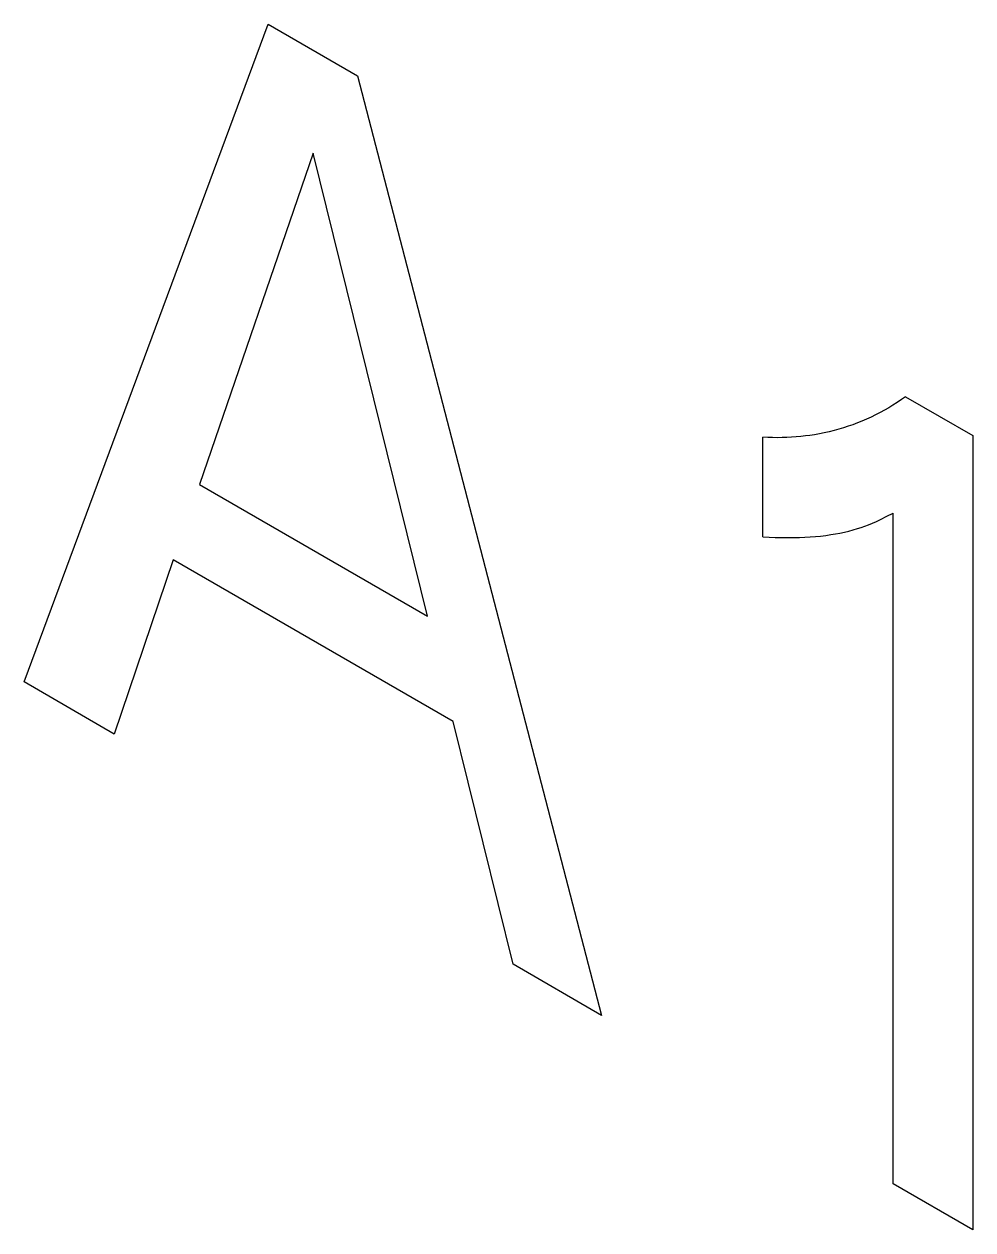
# Model space of a CAD drawing. Extents: x 0 to 420, y 0 to 297.
# Drawn here: x 180.745 to 182.394, y 148.438 to 150.534 of the extents above; entities that cross this region are included whole.
import ezdxf

# ---------------------------------------------------------------- set-up
doc = ezdxf.new("R2010")
doc.units = 0
doc.header["$LTSCALE"] = 23.1
doc.layers.add('40000_ISO', color=7, linetype='CONTINUOUS')

msp = doc.modelspace()

# ---------------------------------------------------------------- linework, layer by layer
at = {"layer": '40000_ISO', "color": 7, "linetype": 'CONTINUOUS'}
for p, q in [((180.7448, 149.3905), (181.169, 150.5336)), ((181.169, 150.5336), (181.3243, 150.444)), ((181.3243, 150.444), (181.7485, 148.811)), ((181.2474, 150.3093), (181.0496, 149.7339)), ((181.4459, 149.5051), (181.2474, 150.3093)), ((182.2697, 149.8812), (182.2625, 149.8763)), ((182.2768, 149.8862), (182.2697, 149.8812)), ((182.2768, 149.8862), (182.394, 149.8185)), ((182.2326, 149.8586), (182.2248, 149.8546)), ((182.2402, 149.8627), (182.2326, 149.8586)), ((182.2477, 149.8671), (182.2402, 149.8627)), ((182.2551, 149.8716), (182.2477, 149.8671)), ((182.2625, 149.8763), (182.2551, 149.8716)), ((182.1853, 149.8375), (182.1772, 149.8347)), ((182.1932, 149.8405), (182.1853, 149.8375)), ((182.2011, 149.8437), (182.1932, 149.8405)), ((182.2091, 149.8471), (182.2011, 149.8437)), ((182.217, 149.8507), (182.2091, 149.8471)), ((182.2248, 149.8546), (182.217, 149.8507)), ((182.0291, 149.6426), (182.0291, 149.8157)), ((182.0376, 149.8153), (182.0291, 149.8157)), ((182.0459, 149.8151), (182.0376, 149.8153)), ((182.0542, 149.815), (182.0459, 149.8151)), ((182.0625, 149.8151), (182.0542, 149.815)), ((182.0707, 149.8153), (182.0625, 149.8151)), ((182.0788, 149.8157), (182.0707, 149.8153)), ((182.0869, 149.8163), (182.0788, 149.8157)), ((182.0949, 149.817), (182.0869, 149.8163)), ((182.1028, 149.8179), (182.0949, 149.817)), ((182.1107, 149.819), (182.1028, 149.8179)), ((182.1185, 149.8202), (182.1107, 149.819)), ((182.1272, 149.8217), (182.1185, 149.8202)), ((182.1357, 149.8234), (182.1272, 149.8217)), ((182.1442, 149.8253), (182.1357, 149.8234)), ((182.1526, 149.8274), (182.1442, 149.8253)), ((182.1609, 149.8296), (182.1526, 149.8274)), ((182.1691, 149.8321), (182.1609, 149.8296)), ((182.1772, 149.8347), (182.1691, 149.8321)), ((182.394, 149.8185), (182.394, 148.4383)), ((181.0496, 149.7339), (181.4459, 149.5051)), ((182.2195, 149.6666), (182.2265, 149.6696)), ((182.2265, 149.6696), (182.2333, 149.6728)), ((182.2333, 149.6728), (182.2445, 149.6783)), ((182.2445, 149.6783), (182.2555, 149.684)), ((182.2555, 148.5183), (182.2555, 149.684)), ((182.1473, 149.6465), (182.1552, 149.6478)), ((182.1552, 149.6478), (182.163, 149.6493)), ((182.163, 149.6493), (182.1707, 149.6509)), ((182.1707, 149.6509), (182.1783, 149.6528)), ((182.1783, 149.6528), (182.1858, 149.6548)), ((182.1858, 149.6548), (182.1933, 149.657)), ((182.1933, 149.657), (182.1998, 149.6591)), ((182.1998, 149.6591), (182.2062, 149.6614)), ((182.2062, 149.6614), (182.2126, 149.6638)), ((182.2126, 149.6638), (182.2195, 149.6666)), ((182.0291, 149.6426), (182.0398, 149.6421)), ((182.0398, 149.6421), (182.0505, 149.6417)), ((182.0505, 149.6417), (182.0611, 149.6415)), ((182.0611, 149.6415), (182.0717, 149.6414)), ((182.0717, 149.6414), (182.0822, 149.6414)), ((182.0822, 149.6414), (182.0926, 149.6416)), ((182.0926, 149.6416), (182.1019, 149.642)), ((182.1019, 149.642), (182.1112, 149.6425)), ((182.1112, 149.6425), (182.1203, 149.6432)), ((182.1203, 149.6432), (182.1294, 149.6441)), ((182.1294, 149.6441), (182.1384, 149.6452)), ((182.1384, 149.6452), (182.1473, 149.6465)), ((181.0041, 149.6028), (180.9016, 149.3)), ((181.4906, 149.3219), (181.0041, 149.6028)), ((180.9016, 149.3), (180.7448, 149.3905)), ((181.5947, 148.8998), (181.4906, 149.3219)), ((181.7485, 148.811), (181.5947, 148.8998)), ((182.394, 148.4383), (182.2555, 148.5183))]:
    msp.add_line(p, q, dxfattribs=at)

doc.saveas('drawing.dxf')
